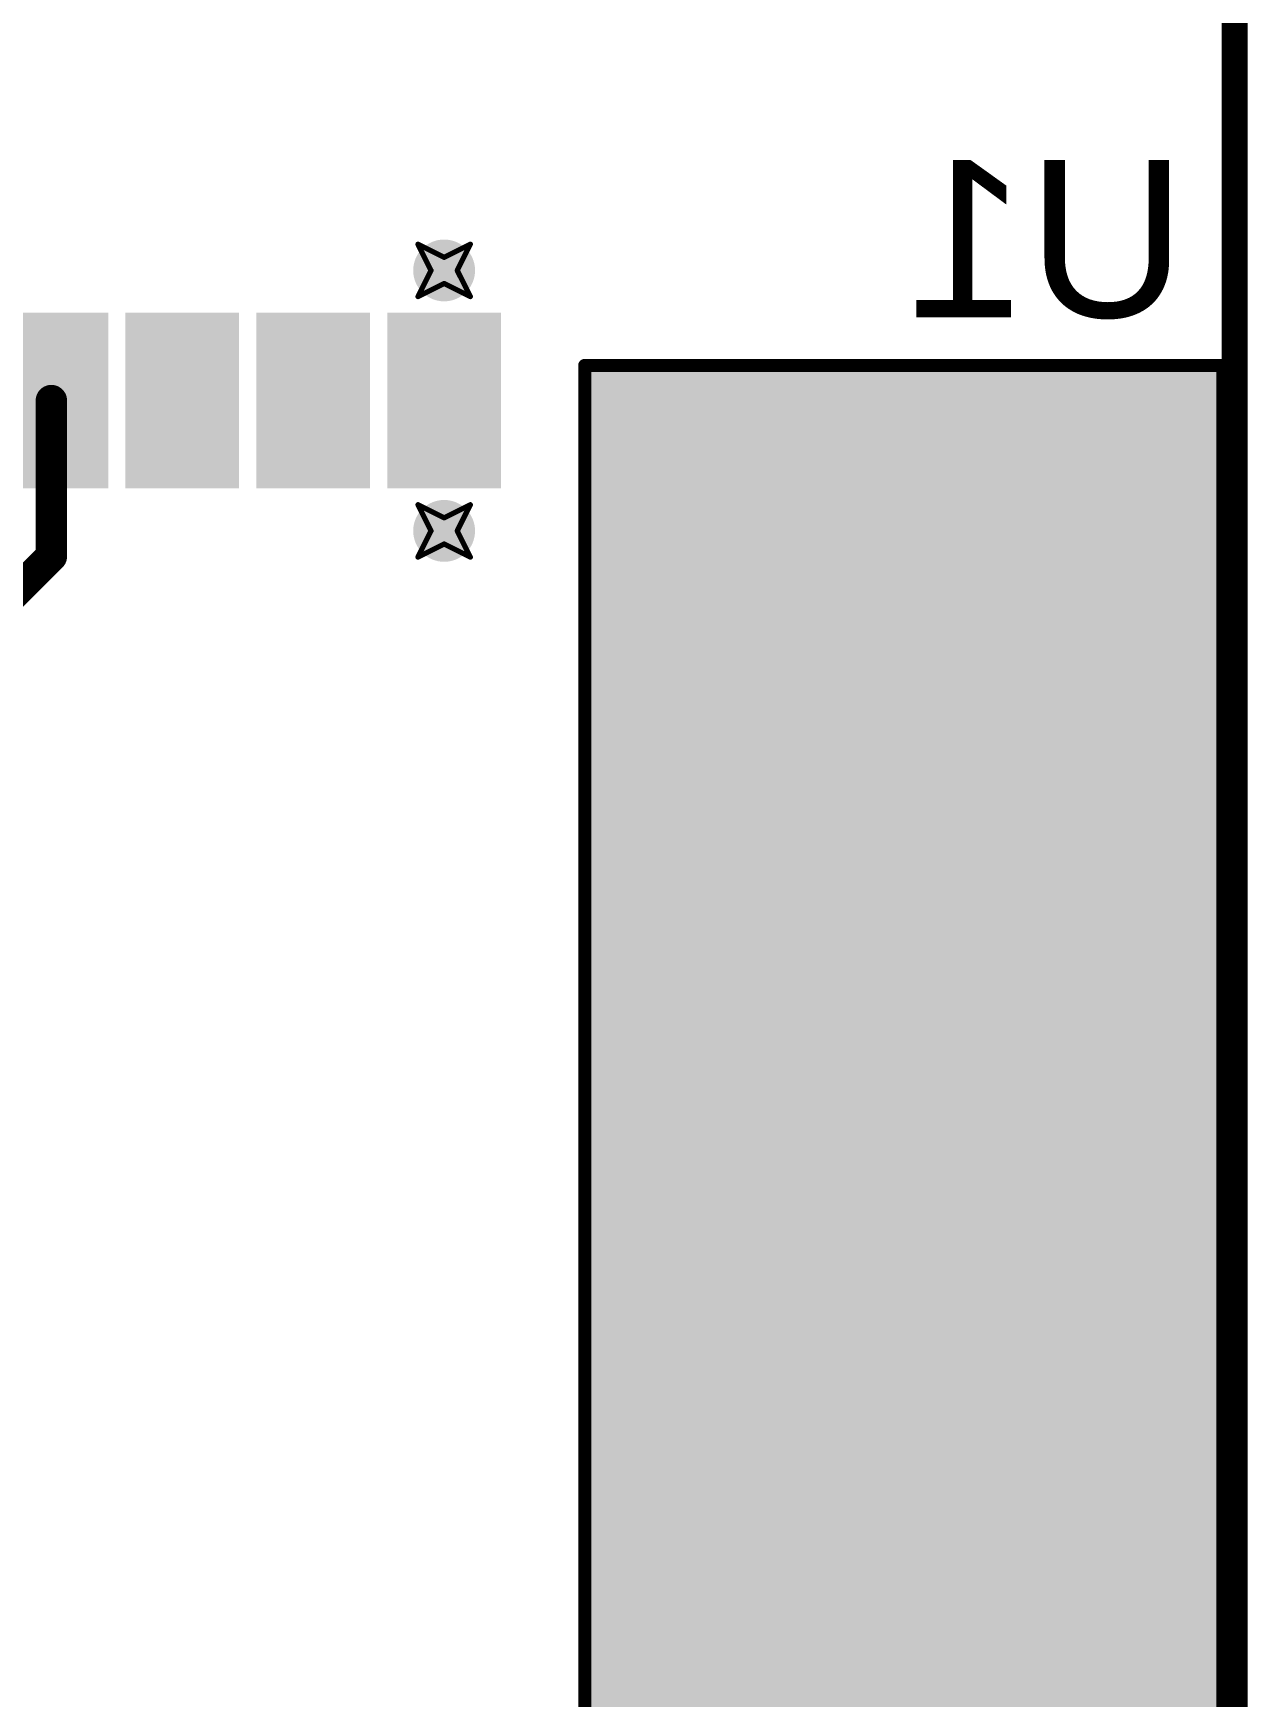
# Model space of a CAD drawing. Header units: inches. Extents: x -11 to 1110, y -7 to 455.
# Drawn here: x 692.35 to 704.13, y 15.73 to 31.86 of the extents above; entities that cross this region are included whole.
import ezdxf

# ---------------------------------------------------------------- set-up
doc = ezdxf.new("R2010")
doc.units = ezdxf.units.IN
for name, color, linetype in [('Board_outline', 216, 'Continuous'), ('Bottom Layer', 5, 'Continuous'), ('Bottom Overlay', 54, 'Continuous'), ('Bottom Paste', 16, 'Continuous'), ('Bottom Solder', 6, 'Continuous'), ('Drill Drawing', 1, 'Continuous'), ('Keep-Out Layer', 6, 'Continuous'), ('Top Layer', 1, 'Continuous'), ('Via Holes', 16, 'Continuous')]:
    doc.layers.add(name, color=color, linetype=linetype)
doc.styles.add('Arial', font='', dxfattribs={"height": 0.2})
doc.styles.get('Arial').set_extended_font_data('Arial')

# ---------------------------------------------------------------- blocks, each defined once
blk = doc.blocks.new('38_SMD_M______B_27')
at = {"layer": 'Bottom Layer'}
for points in [[(8, -4.62), (9.5, -4.62), (9.5, -5.52), (8, -5.52)], [(8, -5.89), (9.5, -5.89), (9.5, -6.79), (8, -6.79)], [(8, -7.16), (9.5, -7.16), (9.5, -8.06), (8, -8.06)], [(8, -8.43), (9.5, -8.43), (9.5, -9.33), (8, -9.33)]]:
    blk.add_hatch(color=5, dxfattribs=at).paths.add_polyline_path(points)
at = {"layer": 'Bottom Overlay'}
for points in [[(-3.505, -13.742), (-0.965, -13.742), (-0.965, -13.208), (-3.505, -13.208)], [(-3.505, -13.208), (-3.505, -15.748), (-2.971, -15.748), (-2.971, -13.208)], [(-1.498, -13.208), (-1.498, -15.748), (-0.965, -15.748), (-0.965, -13.208)], [(0.509, -13.742), (3.049, -13.742), (3.049, -13.208), (0.509, -13.208)], [(1.042, -15.748), (1.042, -13.208), (0.509, -13.208), (0.509, -15.748)], [(2.515, -13.208), (2.515, -15.748), (3.049, -15.748), (3.049, -13.208)], [(4.522, -13.742), (7.062, -13.742), (7.062, -13.208), (4.522, -13.208)], [(4.522, -13.208), (4.522, -15.748), (5.055, -15.748), (5.055, -13.208)], [(6.528, -13.208), (6.528, -15.748), (7.062, -15.748), (7.062, -13.208)], [(-5.511, -15.748), (-2.971, -15.748), (-2.971, -15.215), (-5.511, -15.215)], [(-1.498, -15.748), (1.042, -15.748), (1.042, -15.215), (-1.498, -15.215)], [(2.515, -15.748), (5.055, -15.748), (5.055, -15.215), (2.515, -15.215)]]:
    blk.add_hatch(color=54, dxfattribs=at).paths.add_polyline_path(points)
at = {"layer": 'Bottom Paste'}
for points in [[(8, -4.62), (9.5, -4.62), (9.5, -5.52), (8, -5.52)], [(8, -5.89), (9.5, -5.89), (9.5, -6.79), (8, -6.79)], [(8, -7.16), (9.5, -7.16), (9.5, -8.06), (8, -8.06)], [(8, -8.43), (9.5, -8.43), (9.5, -9.33), (8, -9.33)]]:
    blk.add_hatch(color=16, dxfattribs=at).paths.add_polyline_path(points)
at = {"layer": 'Bottom Solder'}
for points in [[(7.898, -4.518), (9.602, -4.518), (9.602, -5.622), (7.898, -5.622)], [(7.898, -5.788), (9.602, -5.788), (9.602, -6.892), (7.898, -6.892)], [(7.898, -7.058), (9.602, -7.058), (9.602, -8.162), (7.898, -8.162)], [(7.898, -8.328), (9.602, -8.328), (9.602, -9.432), (7.898, -9.432)]]:
    blk.add_hatch(color=6, dxfattribs=at).paths.add_polyline_path(points)
at = {"layer": 'Keep-Out Layer'}
blk.add_hatch(color=6, dxfattribs=at).paths.add_polyline_path([(-9.043, -16.383), (9.042, -16.383), (9.042, -10.287), (-9.043, -10.287)])
at = {"layer": 'Bottom Overlay'}
for points in [[(-9.096, -10.244, 0.127, 0.127, 0), (9.086, -10.244, 0.127, 0.127, 0)], [(9.091, -10.244, 0.127, 0.127, 0), (9.091, -16.434, 0.127, 0.127, 0)], [(-9.096, -16.434, 0.127, 0.127, 0), (9.091, -16.434, 0.127, 0.127, 0)]]:
    blk.add_lwpolyline(points, format="xyseb", dxfattribs=at)
for points in [[(9.054, -10.244, 0.0635, 0.0635, 1), (9.118, -10.244, 0.0635, 0.0635, 1)], [(9.059, -10.244, 0.0635, 0.0635, 1), (9.123, -10.244, 0.0635, 0.0635, 1)], [(9.059, -16.434, 0.0635, 0.0635, 1), (9.123, -16.434, 0.0635, 0.0635, 1)], [(9.059, -16.434, 0.0635, 0.0635, 1), (9.123, -16.434, 0.0635, 0.0635, 1)]]:
    blk.add_lwpolyline(points, format="xyseb", close=True, dxfattribs=at)

msp = doc.modelspace()

# ---------------------------------------------------------------- hatches: boundary and pattern name
at = {"layer": 'Bottom Layer'}
h = msp.add_hatch(color=5, dxfattribs=at)
edge = h.paths.add_edge_path()
edge.add_arc((696.333, 29.563), 0.3, 0, 360)
h = msp.add_hatch(color=5, dxfattribs=at)
edge = h.paths.add_edge_path()
edge.add_arc((696.333, 27.036), 0.3, 0, 360)
at = {"layer": 'Top Layer'}
h = msp.add_hatch(color=1, dxfattribs=at)
edge = h.paths.add_edge_path()
edge.add_arc((696.333, 29.563), 0.3, 0, 360)
h = msp.add_hatch(color=1, dxfattribs=at)
edge = h.paths.add_edge_path()
edge.add_arc((696.333, 27.036), 0.3, 0, 360)
at = {"layer": 'Via Holes'}
h = msp.add_hatch(color=7, dxfattribs=at)
edge = h.paths.add_edge_path()
edge.add_arc((696.333, 29.563), 0.15, 0, 360)
h = msp.add_hatch(color=7, dxfattribs=at)
edge = h.paths.add_edge_path()
edge.add_arc((696.333, 27.036), 0.15, 0, 360)

# ---------------------------------------------------------------- linework, layer by layer
at = {"layer": 'Board_outline'}
msp.add_lwpolyline([(704, 0, 0.254, 0.254, 0), (704, 370, 0.254, 0.254, 0)], format="xyseb", dxfattribs=at)
at = {"layer": 'Bottom Layer'}
for points in [[(692.523, 26.789, 0.305, 0.305, 0), (692.523, 28.3, 0.305, 0.305, 0)], [(691.454, 25.72, 0.305, 0.305, 0), (692.523, 26.789, 0.305, 0.305, 0)]]:
    msp.add_lwpolyline(points, format="xyseb", dxfattribs=at)
for points in [[(692.447, 28.3, 0.152, 0.152, 1), (692.6, 28.3, 0.152, 0.152, 1)], [(692.447, 26.789, 0.152, 0.152, 1), (692.6, 26.789, 0.152, 0.152, 1)], [(692.447, 26.789, 0.152, 0.152, 1), (692.6, 26.789, 0.152, 0.152, 1)]]:
    msp.add_lwpolyline(points, format="xyseb", close=True, dxfattribs=at)
at = {"layer": 'Drill Drawing'}
for points in [[(696.079, 29.817, 0.0508, 0.0508, 0), (696.333, 29.69, 0.0508, 0.0508, 0)], [(696.079, 29.817, 0.0508, 0.0508, 0), (696.206, 29.563, 0.0508, 0.0508, 0)], [(696.333, 29.69, 0.0508, 0.0508, 0), (696.587, 29.817, 0.0508, 0.0508, 0)], [(696.46, 29.563, 0.0508, 0.0508, 0), (696.587, 29.817, 0.0508, 0.0508, 0)], [(696.079, 29.309, 0.0508, 0.0508, 0), (696.206, 29.563, 0.0508, 0.0508, 0)], [(696.46, 29.563, 0.0508, 0.0508, 0), (696.587, 29.309, 0.0508, 0.0508, 0)], [(696.079, 29.309, 0.0508, 0.0508, 0), (696.333, 29.436, 0.0508, 0.0508, 0)], [(696.333, 29.436, 0.0508, 0.0508, 0), (696.587, 29.309, 0.0508, 0.0508, 0)], [(696.079, 27.29, 0.0508, 0.0508, 0), (696.333, 27.163, 0.0508, 0.0508, 0)], [(696.079, 27.29, 0.0508, 0.0508, 0), (696.206, 27.036, 0.0508, 0.0508, 0)], [(696.333, 27.163, 0.0508, 0.0508, 0), (696.587, 27.29, 0.0508, 0.0508, 0)], [(696.46, 27.036, 0.0508, 0.0508, 0), (696.587, 27.29, 0.0508, 0.0508, 0)], [(696.079, 26.782, 0.0508, 0.0508, 0), (696.206, 27.036, 0.0508, 0.0508, 0)], [(696.46, 27.036, 0.0508, 0.0508, 0), (696.587, 26.782, 0.0508, 0.0508, 0)], [(696.079, 26.782, 0.0508, 0.0508, 0), (696.333, 26.909, 0.0508, 0.0508, 0)], [(696.333, 26.909, 0.0508, 0.0508, 0), (696.587, 26.782, 0.0508, 0.0508, 0)]]:
    msp.add_lwpolyline(points, format="xyseb", dxfattribs=at)
for points in [[(696.067, 29.817, 0.0254, 0.0254, 1), (696.092, 29.817, 0.0254, 0.0254, 1)], [(696.067, 29.817, 0.0254, 0.0254, 1), (696.092, 29.817, 0.0254, 0.0254, 1)], [(696.321, 29.69, 0.0254, 0.0254, 1), (696.346, 29.69, 0.0254, 0.0254, 1)], [(696.321, 29.69, 0.0254, 0.0254, 1), (696.346, 29.69, 0.0254, 0.0254, 1)], [(696.575, 29.817, 0.0254, 0.0254, 1), (696.6, 29.817, 0.0254, 0.0254, 1)], [(696.575, 29.817, 0.0254, 0.0254, 1), (696.6, 29.817, 0.0254, 0.0254, 1)], [(696.194, 29.563, 0.0254, 0.0254, 1), (696.219, 29.563, 0.0254, 0.0254, 1)], [(696.194, 29.563, 0.0254, 0.0254, 1), (696.219, 29.563, 0.0254, 0.0254, 1)], [(696.448, 29.563, 0.0254, 0.0254, 1), (696.473, 29.563, 0.0254, 0.0254, 1)], [(696.448, 29.563, 0.0254, 0.0254, 1), (696.473, 29.563, 0.0254, 0.0254, 1)], [(696.321, 29.436, 0.0254, 0.0254, 1), (696.346, 29.436, 0.0254, 0.0254, 1)], [(696.321, 29.436, 0.0254, 0.0254, 1), (696.346, 29.436, 0.0254, 0.0254, 1)], [(696.067, 29.309, 0.0254, 0.0254, 1), (696.092, 29.309, 0.0254, 0.0254, 1)], [(696.067, 29.309, 0.0254, 0.0254, 1), (696.092, 29.309, 0.0254, 0.0254, 1)], [(696.575, 29.309, 0.0254, 0.0254, 1), (696.6, 29.309, 0.0254, 0.0254, 1)], [(696.575, 29.309, 0.0254, 0.0254, 1), (696.6, 29.309, 0.0254, 0.0254, 1)], [(696.067, 27.29, 0.0254, 0.0254, 1), (696.092, 27.29, 0.0254, 0.0254, 1)], [(696.067, 27.29, 0.0254, 0.0254, 1), (696.092, 27.29, 0.0254, 0.0254, 1)], [(696.575, 27.29, 0.0254, 0.0254, 1), (696.6, 27.29, 0.0254, 0.0254, 1)], [(696.575, 27.29, 0.0254, 0.0254, 1), (696.6, 27.29, 0.0254, 0.0254, 1)], [(696.321, 27.163, 0.0254, 0.0254, 1), (696.346, 27.163, 0.0254, 0.0254, 1)], [(696.321, 27.163, 0.0254, 0.0254, 1), (696.346, 27.163, 0.0254, 0.0254, 1)], [(696.194, 27.036, 0.0254, 0.0254, 1), (696.219, 27.036, 0.0254, 0.0254, 1)], [(696.194, 27.036, 0.0254, 0.0254, 1), (696.219, 27.036, 0.0254, 0.0254, 1)], [(696.448, 27.036, 0.0254, 0.0254, 1), (696.473, 27.036, 0.0254, 0.0254, 1)], [(696.448, 27.036, 0.0254, 0.0254, 1), (696.473, 27.036, 0.0254, 0.0254, 1)], [(696.067, 26.782, 0.0254, 0.0254, 1), (696.092, 26.782, 0.0254, 0.0254, 1)], [(696.067, 26.782, 0.0254, 0.0254, 1), (696.092, 26.782, 0.0254, 0.0254, 1)], [(696.321, 26.909, 0.0254, 0.0254, 1), (696.346, 26.909, 0.0254, 0.0254, 1)], [(696.321, 26.909, 0.0254, 0.0254, 1), (696.346, 26.909, 0.0254, 0.0254, 1)], [(696.575, 26.782, 0.0254, 0.0254, 1), (696.6, 26.782, 0.0254, 0.0254, 1)], [(696.575, 26.782, 0.0254, 0.0254, 1), (696.6, 26.782, 0.0254, 0.0254, 1)]]:
    msp.add_lwpolyline(points, format="xyseb", close=True, dxfattribs=at)

# ---------------------------------------------------------------- block references
at = {"rotation": 90}
msp.add_blockref('38_SMD_M______B_27', (687.453, 19.55), dxfattribs=at)

# ---------------------------------------------------------------- texts
at = {"layer": 'Bottom Overlay', "style": 'Arial', "text_generation_flag": 2}
msp.add_text('U1', height=1.524, dxfattribs=at).set_placement((703.529, 29.109))

doc.saveas('drawing.dxf')
